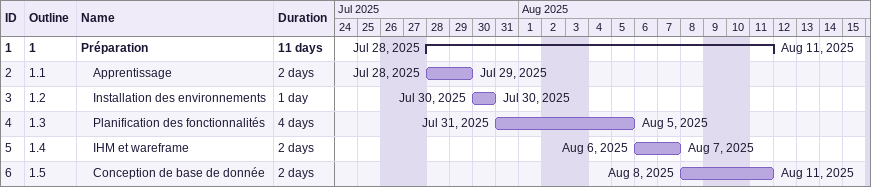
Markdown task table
| ID | WBS | Task | Duration | Start | Finish |
|---|---|---|---|---|---|
| 1 | 1 | **Préparation** | 11d | 2025-07-28 | 2025-08-11 |
| 2 | 1.1 | Apprentissage | 2d | 2025-07-28 | 2025-07-29 |
| 3 | 1.2 | Installation des environnements | 1d | 2025-07-30 | 2025-07-30 |
| 4 | 1.3 | Planification des fonctionnalités | 4d | 2025-07-31 | 2025-08-05 |
| 5 | 1.4 | IHM et wareframe | 2d | 2025-08-06 | 2025-08-07 |
| 6 | 1.5 | Conception de base de donnée | 2d | 2025-08-08 | 2025-08-11 |
